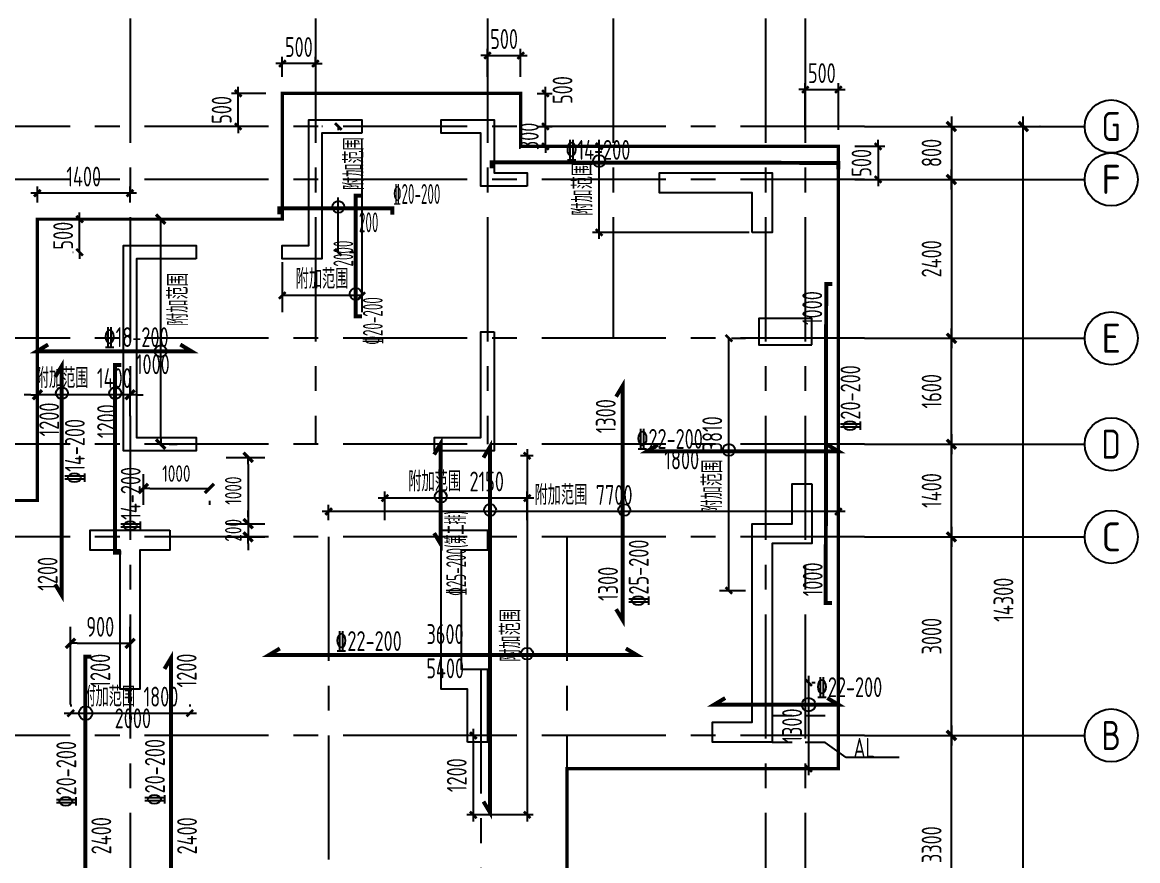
# Model space of a CAD drawing. Extents: x 627893 to 789462, y -407363 to 145317.
# Drawn here: x 711808 to 728656, y 119721 to 132387 of the extents above; entities that cross this region are included whole.
import ezdxf
from ezdxf.enums import TextEntityAlignment as Align

# ---------------------------------------------------------------- set-up
doc = ezdxf.new("R2010")
doc.units = 0
doc.header["$LTSCALE"] = 100
doc.linetypes.add('3', pattern=[5, 3, -2])
doc.linetypes.add('CENTER', pattern=[2, 1.25, -0.25, 0.25, -0.25])
doc.layers.get('0').update_dxf_attribs({"linetype": 'CONTINUOUS'})
doc.layers.get('Defpoints').update_dxf_attribs({"linetype": 'CONTINUOUS'})
for name, color, linetype in [('1508', 2, 'CONTINUOUS'), ('451', 7, 'CONTINUOUS'), ('AXIS', 3, 'CONTINUOUS'), ('AXIS_TEXT', 7, 'CONTINUOUS'), ('DIM', 3, 'CONTINUOUS'), ('dim-wall', 7, 'CONTINUOUS'), ('PAXIS', 253, 'CENTER'), ('PUB_DIM', 3, 'CONTINUOUS'), ('Z-TEXT', 2, 'CONTINUOUS'), ('板底钢筋', 24, 'CONTINUOUS'), ('柱', 2, 'CONTINUOUS'), ('梁虚线', 134, '3'), ('砼墙', 3, 'CONTINUOUS')]:
    doc.layers.add(name, color=color, linetype=linetype)
doc.layers.add('REIN', color=6, linetype='CONTINUOUS', lineweight=18)
doc.styles.add('_TCH_AXIS', font='tssdeng.shx', dxfattribs={"width": 0.7, "bigfont": 'tssdchn.shx'})
doc.styles.add('COMPLEX', font='tssdeng.shx', dxfattribs={"width": 0.7, "bigfont": 'tssdchn.shx'})
doc.styles.add('dim_font', font='tssdeng.shx', dxfattribs={"width": 0.7, "bigfont": 'tssdchn.shx'})
doc.styles.get("Standard").update_dxf_attribs({"font": 'tssdeng.shx', "width": 0.7, "bigfont": 'tssdchn.shx'})
doc.styles.add('TSSD_Dimension', font='Tssdeng.shx', dxfattribs={"width": 0.7, "bigfont": 'tssdchn.shx'})
doc.dimstyles.new('DIMN', dxfattribs={"dimtxt": 300, "dimasz": 1, "dimexe": 250, "dimexo": 300, "dimgap": 150, "dimtad": 1, "dimdec": 0, "dimzin": 0, "dimdsep": 46, "dimtxsty": 'dim_font', "dimblk": '_DIMX', "dimcen": 0.09, "dimclrt": 7, "dimadec": 0, "dimazin": 0, "dimtfac": 1, "dimtdec": 0, "dimtix": 1, "dimtmove": 2, "dimatfit": 3, "dimldrblk": '_DIMX', "dimfxl": 250, "dimtolj": 1, "dimtzin": 0, "dimarcsym": 0})
doc.dimstyles.new('TSSD_100_100', dxfattribs={"dimtxt": 300, "dimasz": 100, "dimexe": 100, "dimexo": 250, "dimgap": 100, "dimtad": 1, "dimdec": 0, "dimzin": 0, "dimdsep": 46, "dimtxsty": 'TSSD_Dimension', "dimblk": 'ARCHTICK', "dimcen": 0, "dimdle": 100, "dimclrt": 7, "dimadec": 0, "dimazin": 0, "dimtfac": 1, "dimtdec": 0, "dimtix": 1, "dimtmove": 2, "dimatfit": 3, "dimfxl": 1, "dimtolj": 1, "dimtzin": 0, "dimarcsym": 0})
doc.dimstyles.new('TSSD_100_100$0', dxfattribs={"dimtxt": 300, "dimasz": 100, "dimexe": 250, "dimexo": 250, "dimgap": 100, "dimtad": 1, "dimdec": 0, "dimzin": 0, "dimdsep": 46, "dimtxsty": 'TSSD_Dimension', "dimblk": '_TSDBK', "dimblk1": '_TSDBK', "dimblk2": '_TSDBK', "dimsah": 1, "dimcen": 0, "dimclrt": 7, "dimadec": 0, "dimazin": 0, "dimtfac": 1, "dimtdec": 0, "dimtix": 1, "dimtmove": 2, "dimatfit": 3, "dimldrblk": '_TSDBK', "dimfxl": 1, "dimtolj": 1, "dimtzin": 0, "dimarcsym": 0})

# ---------------------------------------------------------------- blocks, each defined once
blk = doc.blocks.new('_ArchTick')
at = {"color": 0, "linetype": 'ByBlock', "const_width": 0.4}
blk.add_lwpolyline([(-0.5, -0.5), (0.5, 0.5)], dxfattribs=at)
blk = doc.blocks.new('*D56')
at = {"layer": 'Defpoints', "color": 0}
for p in [(724135, 131369), (723635, 130513), (724135, 130513)]:
    blk.add_point(p, dxfattribs=at)
at = {"layer": 'DIM', "color": 0, "lineweight": -2}
for p, q in [((723635, 130763), (723635, 131469)), ((724135, 130763), (724135, 131469)), ((723635, 131369), (723535, 131369)), ((723635, 131369), (724135, 131369)), ((724135, 131369), (724235, 131369))]:
    blk.add_line(p, q, dxfattribs=at)
at = {"layer": 'DIM', "color": 0, "lineweight": -2, "xscale": 100, "yscale": 100, "zscale": 100}
for p, rotation in [((723635, 131369), 359.9999999933299), ((724135, 131369), 179.9999999933299)]:
    blk.add_blockref('_ArchTick', p, dxfattribs=dict(at, rotation=rotation))
at = {"layer": 'DIM', "color": 7, "insert": (723885, 131619), "char_height": 300, "attachment_point": 5, "rotation": 360, "style": 'TSSD_Dimension'}
blk.add_mtext('\\A1;500', dxfattribs=at)
blk = doc.blocks.new('*D57')
at = {"layer": 'Defpoints', "color": 0}
for p in [(724135, 130513), (724135, 130013), (724734, 130013)]:
    blk.add_point(p, dxfattribs=at)
at = {"layer": 'DIM', "color": 0, "lineweight": -2}
for p, q in [((724734, 130513), (724734, 130613)), ((724385, 130513), (724834, 130513)), ((724734, 130513), (724734, 130013)), ((724385, 130013), (724834, 130013)), ((724734, 130013), (724734, 129913))]:
    blk.add_line(p, q, dxfattribs=at)
at = {"layer": 'DIM', "color": 0, "lineweight": -2, "xscale": 100, "yscale": 100, "zscale": 100}
for p, rotation in [((724734, 130513), 270), ((724734, 130013), 90)]:
    blk.add_blockref('_ArchTick', p, dxfattribs=dict(at, rotation=rotation))
at = {"layer": 'DIM', "color": 7, "insert": (724484, 130263), "char_height": 300, "attachment_point": 5, "rotation": 90, "style": 'TSSD_Dimension'}
blk.add_mtext('\\A1;500', dxfattribs=at)
blk = doc.blocks.new('*D58')
at = {"layer": 'Defpoints', "color": 0}
for p in [(719335, 130813), (719709, 130813), (719335, 130513)]:
    blk.add_point(p, dxfattribs=at)
at = {"layer": 'DIM', "color": 0, "lineweight": -2}
for p, q in [((719709, 130813), (719709, 130913)), ((719585, 130813), (719809, 130813)), ((719709, 130513), (719709, 130813)), ((719585, 130513), (719809, 130513)), ((719709, 130513), (719709, 130413))]:
    blk.add_line(p, q, dxfattribs=at)
at = {"layer": 'DIM', "color": 0, "lineweight": -2, "xscale": 100, "yscale": 100, "zscale": 100}
for p, rotation in [((719709, 130813), 270), ((719709, 130513), 90)]:
    blk.add_blockref('_ArchTick', p, dxfattribs=dict(at, rotation=rotation))
at = {"layer": 'DIM', "color": 7, "insert": (719459, 130663), "char_height": 300, "attachment_point": 5, "rotation": 90, "style": 'TSSD_Dimension'}
blk.add_mtext('\\A1;300', dxfattribs=at)
blk = doc.blocks.new('*D59')
at = {"layer": 'Defpoints', "color": 0}
for p in [(719335, 131313), (719709, 131313), (719335, 130813)]:
    blk.add_point(p, dxfattribs=at)
at = {"layer": 'DIM', "color": 0, "lineweight": -2}
for p, q in [((719585, 131313), (719809, 131313)), ((719709, 130713), (719709, 131413)), ((719585, 130813), (719809, 130813))]:
    blk.add_line(p, q, dxfattribs=at)
at = {"layer": 'DIM', "color": 0, "lineweight": -2, "xscale": 100, "yscale": 100, "zscale": 100}
for p, rotation in [((719709, 131313), 90), ((719709, 130813), 270)]:
    blk.add_blockref('_ArchTick', p, dxfattribs=dict(at, rotation=rotation))
at = {"layer": 'DIM', "color": 7, "insert": (719968, 131363), "char_height": 300, "attachment_point": 5, "rotation": 90, "style": 'TSSD_Dimension'}
blk.add_mtext('\\A1;500', dxfattribs=at)
blk = doc.blocks.new('*D60')
at = {"layer": 'Defpoints', "color": 0}
for p in [(715735, 131763), (716235, 131464), (715735, 131313)]:
    blk.add_point(p, dxfattribs=at)
at = {"layer": 'DIM', "color": 0, "lineweight": -2}
for p, q in [((715735, 131763), (715635, 131763)), ((715735, 131563), (715735, 131863)), ((716235, 131763), (715735, 131763)), ((716235, 131714), (716235, 131863)), ((716235, 131763), (716335, 131763))]:
    blk.add_line(p, q, dxfattribs=at)
at = {"layer": 'DIM', "color": 0, "lineweight": -2, "xscale": 100, "yscale": 100, "zscale": 100}
for p, rotation in [((715735, 131763), 359.9999999933299), ((716235, 131763), 179.9999999933299)]:
    blk.add_blockref('_ArchTick', p, dxfattribs=dict(at, rotation=rotation))
at = {"layer": 'DIM', "color": 7, "insert": (715985, 132013), "char_height": 300, "attachment_point": 5, "rotation": 360, "style": 'TSSD_Dimension'}
blk.add_mtext('\\A1;500', dxfattribs=at)
blk = doc.blocks.new('*D61')
at = {"layer": 'Defpoints', "color": 0}
for p in [(719335, 131884), (718835, 131313), (719335, 131313)]:
    blk.add_point(p, dxfattribs=at)
at = {"layer": 'DIM', "color": 0, "lineweight": -2}
for p, q in [((718835, 131563), (718835, 131984)), ((719335, 131563), (719335, 131984)), ((718835, 131884), (718735, 131884)), ((718835, 131884), (719335, 131884)), ((719335, 131884), (719435, 131884))]:
    blk.add_line(p, q, dxfattribs=at)
at = {"layer": 'DIM', "color": 0, "lineweight": -2, "xscale": 100, "yscale": 100, "zscale": 100}
for p, rotation in [((718835, 131884), 359.9999999933299), ((719335, 131884), 179.9999999933299)]:
    blk.add_blockref('_ArchTick', p, dxfattribs=dict(at, rotation=rotation))
at = {"layer": 'DIM', "color": 7, "insert": (719085, 132134), "char_height": 300, "attachment_point": 5, "rotation": 360, "style": 'TSSD_Dimension'}
blk.add_mtext('\\A1;500', dxfattribs=at)
blk = doc.blocks.new('*D62')
at = {"layer": 'Defpoints', "color": 0}
for p in [(715069, 131313), (715735, 131313), (715735, 130813)]:
    blk.add_point(p, dxfattribs=at)
at = {"layer": 'DIM', "color": 0, "lineweight": -2}
for p, q in [((715485, 131313), (714969, 131313)), ((715069, 131313), (715069, 131413)), ((715069, 130813), (715069, 131313)), ((715485, 130813), (714969, 130813)), ((715069, 130813), (715069, 130713))]:
    blk.add_line(p, q, dxfattribs=at)
at = {"layer": 'DIM', "color": 0, "lineweight": -2, "xscale": 100, "yscale": 100, "zscale": 100}
for p, rotation in [((715069, 131313), 270), ((715069, 130813), 90)]:
    blk.add_blockref('_ArchTick', p, dxfattribs=dict(at, rotation=rotation))
at = {"layer": 'DIM', "color": 7, "insert": (714819, 131063), "char_height": 300, "attachment_point": 5, "rotation": 90, "style": 'TSSD_Dimension'}
blk.add_mtext('\\A1;500', dxfattribs=at)
blk = doc.blocks.new('*D63')
at = {"layer": 'Defpoints', "color": 0}
for p in [(712674, 129413), (712821, 129413), (712821, 128913)]:
    blk.add_point(p, dxfattribs=at)
at = {"layer": 'DIM', "color": 0, "lineweight": -2}
for p, q in [((712571, 129413), (712574, 129413)), ((712674, 129413), (712674, 129513)), ((712674, 128913), (712674, 129413)), ((712571, 128913), (712574, 128913)), ((712674, 128913), (712674, 128813))]:
    blk.add_line(p, q, dxfattribs=at)
at = {"layer": 'DIM', "color": 0, "lineweight": -2, "xscale": 100, "yscale": 100, "zscale": 100}
for p, rotation in [((712674, 129413), 270), ((712674, 128913), 90)]:
    blk.add_blockref('_ArchTick', p, dxfattribs=dict(at, rotation=rotation))
at = {"layer": 'DIM', "color": 7, "insert": (712424, 129163), "char_height": 300, "attachment_point": 5, "rotation": 90, "style": 'TSSD_Dimension'}
blk.add_mtext('\\A1;500', dxfattribs=at)
blk = doc.blocks.new('*D64')
at = {"layer": 'Defpoints', "color": 0}
for p in [(712035, 129806), (712035, 129413), (713435, 129413)]:
    blk.add_point(p, dxfattribs=at)
at = {"layer": 'DIM', "color": 0, "lineweight": -2}
for p, q in [((712035, 129663), (712035, 129906)), ((713435, 129663), (713435, 129906)), ((713535, 129806), (711935, 129806))]:
    blk.add_line(p, q, dxfattribs=at)
at = {"layer": 'DIM', "color": 0, "lineweight": -2, "xscale": 100, "yscale": 100, "zscale": 100}
for p, rotation in [((712035, 129806), 179.9999999933299), ((713435, 129806), 359.9999999933299)]:
    blk.add_blockref('_ArchTick', p, dxfattribs=dict(at, rotation=rotation))
at = {"layer": 'DIM', "color": 7, "insert": (712735, 130056), "char_height": 300, "attachment_point": 5, "rotation": 360, "style": 'TSSD_Dimension'}
blk.add_mtext('\\A1;1400', dxfattribs=at)
blk = doc.blocks.new('*D75')
at = {"layer": 'Defpoints', "color": 0}
for p in [(712539, 121832), (714339, 121949), (714339, 121832)]:
    blk.add_point(p, dxfattribs=at)
at = {"layer": 'dim-wall', "color": 0, "lineweight": -2}
for p, q in [((712539, 122082), (712539, 122049)), ((714339, 122082), (714339, 122049)), ((712439, 121949), (714439, 121949))]:
    blk.add_line(p, q, dxfattribs=at)
at = {"layer": 'dim-wall', "color": 0, "lineweight": -2, "xscale": 100, "yscale": 100, "zscale": 100, "rotation": 180}
blk.add_blockref('_ArchTick', (712539, 121949), dxfattribs=at)
at = {"layer": 'dim-wall', "color": 0, "lineweight": -2, "xscale": 100, "yscale": 100, "zscale": 100}
blk.add_blockref('_ArchTick', (714339, 121949), dxfattribs=at)
at = {"layer": 'dim-wall', "color": 7, "insert": (713439, 122199), "char_height": 300, "attachment_point": 5, "style": 'TSSD_Dimension'}
blk.add_mtext('\\A1;附加范围 1800', dxfattribs=at)
blk = doc.blocks.new('*D85')
at = {"layer": 'Defpoints', "color": 0}
for p in [(719485, 121613), (718620, 120413), (719625, 120413)]:
    blk.add_point(p, dxfattribs=at)
at = {"layer": 'DIM', "color": 0, "lineweight": -2}
for p, q in [((718620, 121713), (718620, 120313)), ((719235, 121613), (718520, 121613)), ((719375, 120413), (718520, 120413))]:
    blk.add_line(p, q, dxfattribs=at)
at = {"layer": 'DIM', "color": 0, "lineweight": -2, "xscale": 100, "yscale": 100, "zscale": 100}
for p, rotation in [((718620, 121613), 90), ((718620, 120413), 270)]:
    blk.add_blockref('_ArchTick', p, dxfattribs=dict(at, rotation=rotation))
at = {"layer": 'DIM', "color": 7, "insert": (718370, 121013), "char_height": 300, "attachment_point": 5, "rotation": 90, "style": 'TSSD_Dimension'}
blk.add_mtext('\\A1;1200', dxfattribs=at)
blk = doc.blocks.new('_TSDBK')
blk.add_line((-1, 0), (0, 0))
at = {"const_width": 0.5}
blk.add_lwpolyline([(-0.7, -0.7), (0.7, 0.7)], dxfattribs=at)
blk = doc.blocks.new('*D92')
at = {"layer": 'Defpoints', "color": 0}
for p in [(713435, 123005), (712535, 121833), (713435, 121613)]:
    blk.add_point(p, dxfattribs=at)
at = {"layer": 'DIM', "color": 0, "lineweight": -2}
for p, q in [((712535, 122083), (712535, 123255)), ((713435, 121863), (713435, 123255)), ((712635, 123005), (713335, 123005))]:
    blk.add_line(p, q, dxfattribs=at)
at = {"layer": 'DIM', "color": 0, "lineweight": -2, "xscale": 100, "yscale": 100, "zscale": 100, "rotation": 180}
blk.add_blockref('_TSDBK', (712535, 123005), dxfattribs=at)
at = {"layer": 'DIM', "color": 0, "lineweight": -2, "xscale": 100, "yscale": 100, "zscale": 100}
blk.add_blockref('_TSDBK', (713435, 123005), dxfattribs=at)
at = {"layer": 'DIM', "color": 7, "insert": (712985, 123255), "char_height": 300, "attachment_point": 5, "style": 'TSSD_Dimension'}
blk.add_mtext('\\A1;900', dxfattribs=at)
blk = doc.blocks.new('*D94')
at = {"layer": 'Defpoints', "color": 0}
for p in [(723485, 122413), (723485, 121113), (723685, 121113)]:
    blk.add_point(p, dxfattribs=at)
at = {"layer": 'dim-wall', "color": 0, "lineweight": -2}
for p, q in [((723685, 122513), (723685, 121013)), ((723735, 122413), (723785, 122413)), ((723735, 121113), (723785, 121113))]:
    blk.add_line(p, q, dxfattribs=at)
at = {"layer": 'dim-wall', "color": 0, "lineweight": -2, "xscale": 100, "yscale": 100, "zscale": 100}
for p, rotation in [((723685, 122413), 90), ((723685, 121113), 270)]:
    blk.add_blockref('_ArchTick', p, dxfattribs=dict(at, rotation=rotation))
at = {"layer": 'dim-wall', "color": 7, "insert": (723435, 121763), "char_height": 300, "attachment_point": 5, "rotation": 90, "style": 'TSSD_Dimension'}
blk.add_mtext('\\A1;1300', dxfattribs=at)
blk = doc.blocks.new('*D95')
at = {"layer": 'Defpoints', "color": 0}
for p in [(719775, 125838), (719433, 120413), (719775, 120413)]:
    blk.add_point(p, dxfattribs=at)
at = {"layer": 'dim-wall', "color": 0, "lineweight": -2}
for p, q in [((719433, 125938), (719433, 120313)), ((719525, 125838), (719333, 125838)), ((719525, 120413), (719333, 120413))]:
    blk.add_line(p, q, dxfattribs=at)
at = {"layer": 'dim-wall', "color": 0, "lineweight": -2, "xscale": 100, "yscale": 100, "zscale": 100}
for p, rotation in [((719433, 125838), 90), ((719433, 120413), 270)]:
    blk.add_blockref('_ArchTick', p, dxfattribs=dict(at, rotation=rotation))
at = {"layer": 'dim-wall', "color": 7, "insert": (719183, 123125), "char_height": 300, "attachment_point": 5, "rotation": 90, "style": 'TSSD_Dimension'}
blk.add_mtext('\\A1;\\A1;附加范围', dxfattribs=at)
blk = doc.blocks.new('*D96')
at = {"layer": 'Defpoints', "color": 0}
for p in [(724135, 125112), (716435, 124996), (716435, 124613)]:
    blk.add_point(p, dxfattribs=at)
at = {"layer": 'dim-wall', "color": 0, "lineweight": -2}
for p, q in [((716435, 124863), (716435, 125096)), ((724235, 124996), (716335, 124996)), ((724135, 124862), (724135, 124896))]:
    blk.add_line(p, q, dxfattribs=at)
at = {"layer": 'dim-wall', "color": 0, "lineweight": -2, "xscale": 100, "yscale": 100, "zscale": 100}
for p, rotation in [((716435, 124996), 179.9999999933299), ((724135, 124996), 359.9999999933299)]:
    blk.add_blockref('_ArchTick', p, dxfattribs=dict(at, rotation=rotation))
at = {"layer": 'dim-wall', "color": 11, "insert": (720285, 125246), "char_height": 300, "attachment_point": 5, "rotation": 360, "style": 'TSSD_Dimension'}
blk.add_mtext('\\A1;附加范围 7700', dxfattribs=at)
blk = doc.blocks.new('*D97')
at = {"layer": 'Defpoints', "color": 0}
for p in [(717285, 125200), (717285, 124613), (719435, 124613)]:
    blk.add_point(p, dxfattribs=at)
at = {"layer": 'dim-wall', "color": 0, "lineweight": -2}
for p, q in [((719535, 125200), (717185, 125200)), ((717285, 124863), (717285, 125300)), ((719435, 124863), (719435, 125300))]:
    blk.add_line(p, q, dxfattribs=at)
at = {"layer": 'dim-wall', "color": 0, "lineweight": -2, "xscale": 100, "yscale": 100, "zscale": 100, "rotation": 180}
blk.add_blockref('_ArchTick', (717285, 125200), dxfattribs=at)
at = {"layer": 'dim-wall', "color": 0, "lineweight": -2, "xscale": 100, "yscale": 100, "zscale": 100}
blk.add_blockref('_ArchTick', (719435, 125200), dxfattribs=at)
at = {"layer": 'dim-wall', "color": 7, "insert": (718360, 125450), "char_height": 300, "attachment_point": 5, "style": 'TSSD_Dimension'}
blk.add_mtext('\\A1;附加范围 2150', dxfattribs=at)
blk = doc.blocks.new('*D98')
at = {"layer": 'Defpoints', "color": 0}
for p in [(722268, 127613), (722480, 127613), (722089, 123803)]:
    blk.add_point(p, dxfattribs=at)
at = {"layer": 'dim-wall', "color": 0, "lineweight": -2}
for p, q in [((722480, 123803), (722480, 127613)), ((722518, 127613), (722730, 127613)), ((722339, 123803), (722730, 123803))]:
    blk.add_line(p, q, dxfattribs=at)
at = {"layer": 'dim-wall', "color": 0, "lineweight": -2, "xscale": 100, "yscale": 100, "zscale": 100}
for p, rotation in [((722480, 127613), 90), ((722480, 123803), 270)]:
    blk.add_blockref('_ArchTick', p, dxfattribs=dict(at, rotation=rotation))
at = {"layer": 'dim-wall', "color": 7, "insert": (722230, 125708), "char_height": 300, "attachment_point": 5, "rotation": 90, "style": 'TSSD_Dimension'}
blk.add_mtext('\\A1;附加范围 3810', dxfattribs=at)
blk = doc.blocks.new('*D99')
at = {"layer": 'Defpoints', "color": 0}
for p in [(720521, 130513), (723035, 130513), (723035, 129213)]:
    blk.add_point(p, dxfattribs=at)
at = {"layer": 'dim-wall', "color": 0, "lineweight": -2}
for p, q in [((720521, 129113), (720521, 130613)), ((722785, 130513), (720421, 130513)), ((722785, 129213), (720421, 129213))]:
    blk.add_line(p, q, dxfattribs=at)
at = {"layer": 'dim-wall', "color": 0, "lineweight": -2, "xscale": 100, "yscale": 100, "zscale": 100}
for p, rotation in [((720521, 130513), 90), ((720521, 129213), 270)]:
    blk.add_blockref('_ArchTick', p, dxfattribs=dict(at, rotation=rotation))
at = {"layer": 'dim-wall', "color": 7, "insert": (720271, 129863), "char_height": 300, "attachment_point": 5, "rotation": 90, "style": 'TSSD_Dimension'}
blk.add_mtext('\\A1;\\A1;\\A1;\\A1;\\A1;附加范围', dxfattribs=at)
blk = doc.blocks.new('*D100')
at = {"layer": 'Defpoints', "color": 0}
for p in [(713635, 125812), (714635, 125409), (714635, 125345)]:
    blk.add_point(p, dxfattribs=at)
at = {"layer": 'dim-wall', "color": 0, "lineweight": -2}
for p, q in [((713635, 125562), (713635, 125095)), ((713735, 125345), (714535, 125345)), ((714635, 125159), (714635, 125095))]:
    blk.add_line(p, q, dxfattribs=at)
at = {"layer": 'dim-wall', "color": 0, "lineweight": -2, "xscale": 100, "yscale": 100, "zscale": 100}
for p, rotation in [((713635, 125345), 179.9999999933299), ((714635, 125345), 359.9999999933299)]:
    blk.add_blockref('_TSDBK', p, dxfattribs=dict(at, rotation=rotation))
at = {"layer": 'dim-wall', "color": 7, "insert": (714135, 125570), "char_height": 250, "attachment_point": 5, "rotation": 360, "style": 'TSSD_Dimension'}
blk.add_mtext('\\A1;1000', dxfattribs=at)
blk = doc.blocks.new('*D101')
at = {"layer": 'Defpoints', "color": 0}
for p in [(714635, 125813), (714635, 124812), (715219, 124812)]:
    blk.add_point(p, dxfattribs=at)
at = {"layer": 'dim-wall', "color": 0, "lineweight": -2}
for p, q in [((714885, 125813), (715469, 125813)), ((715219, 125713), (715219, 124912)), ((714885, 124812), (715469, 124812))]:
    blk.add_line(p, q, dxfattribs=at)
at = {"layer": 'dim-wall', "color": 0, "lineweight": -2, "xscale": 100, "yscale": 100, "zscale": 100}
for p, rotation in [((715219, 125813), 90), ((715219, 124812), 270)]:
    blk.add_blockref('_TSDBK', p, dxfattribs=dict(at, rotation=rotation))
at = {"layer": 'dim-wall', "color": 7, "insert": (714994, 125312), "char_height": 250, "attachment_point": 5, "rotation": 90, "style": 'TSSD_Dimension'}
blk.add_mtext('\\A1;1000', dxfattribs=at)
blk = doc.blocks.new('*D102')
at = {"layer": 'Defpoints', "color": 0}
for p in [(714635, 124812), (714635, 124613), (715219, 124613)]:
    blk.add_point(p, dxfattribs=at)
at = {"layer": 'dim-wall', "color": 0, "lineweight": -2}
for p, q in [((715219, 124912), (715219, 125012)), ((714885, 124812), (715469, 124812)), ((715219, 124812), (715219, 124613)), ((714885, 124613), (715469, 124613)), ((715219, 124513), (715219, 124413))]:
    blk.add_line(p, q, dxfattribs=at)
at = {"layer": 'dim-wall', "color": 0, "lineweight": -2, "xscale": 100, "yscale": 100, "zscale": 100}
for p, rotation in [((715219, 124812), 270), ((715219, 124613), 90)]:
    blk.add_blockref('_TSDBK', p, dxfattribs=dict(at, rotation=rotation))
at = {"layer": 'dim-wall', "color": 7, "insert": (714994, 124712), "char_height": 250, "attachment_point": 5, "rotation": 90, "style": 'TSSD_Dimension'}
blk.add_mtext('\\A1;200', dxfattribs=at)
blk = doc.blocks.new('*D103')
at = {"layer": 'Defpoints', "color": 0}
for p in [(716591, 130813), (716502, 128913), (716581, 128913)]:
    blk.add_point(p, dxfattribs=at)
at = {"layer": 'dim-wall', "color": 0, "lineweight": -2}
for p, q in [((716341, 130813), (716331, 130813)), ((716581, 130813), (716581, 130759)), ((716581, 128913), (716581, 129742)), ((716752, 128913), (716831, 128913))]:
    blk.add_line(p, q, dxfattribs=at)
at = {"layer": 'dim-wall', "color": 0, "lineweight": -2, "xscale": 100, "yscale": 100, "zscale": 100}
for p, rotation in [((716581, 130813), 90), ((716581, 128913), 270)]:
    blk.add_blockref('_ArchTick', p, dxfattribs=dict(at, rotation=rotation))
at = {"layer": 'dim-wall', "color": 7, "insert": (716817, 130251), "char_height": 300, "attachment_point": 5, "rotation": 90, "style": 'TSSD_Dimension'}
blk.add_mtext('\\A1;\\A1;\\A1;\\A1;\\A1;\\A1;附加范围', dxfattribs=at)
blk = doc.blocks.new('*D104')
at = {"layer": 'Defpoints', "color": 0}
for p in [(716935, 130713), (715735, 129013), (715735, 128260)]:
    blk.add_point(p, dxfattribs=at)
at = {"layer": 'dim-wall', "color": 0, "lineweight": -2}
for p, q in [((716935, 130463), (716935, 128010)), ((715735, 128763), (715735, 128010)), ((716935, 128260), (715735, 128260))]:
    blk.add_line(p, q, dxfattribs=at)
at = {"layer": 'dim-wall', "color": 0, "lineweight": -2, "xscale": 100, "yscale": 100, "zscale": 100}
for p, rotation in [((715735, 128260), 179.9999999933299), ((716935, 128260), 359.9999999933299)]:
    blk.add_blockref('_ArchTick', p, dxfattribs=dict(at, rotation=rotation))
at = {"layer": 'dim-wall', "color": 7, "insert": (716335, 128510), "char_height": 300, "attachment_point": 5, "rotation": 360, "style": 'TSSD_Dimension'}
blk.add_mtext('\\A1;\\A1;\\A1;\\A1;\\A1;\\A1;附加范围', dxfattribs=at)
blk = doc.blocks.new('*D105')
at = {"layer": 'Defpoints', "color": 0}
for p in [(712035, 126761), (712035, 126189), (713435, 126189)]:
    blk.add_point(p, dxfattribs=at)
at = {"layer": 'dim-wall', "color": 0, "lineweight": -2}
for p, q in [((712035, 126439), (712035, 127011)), ((713435, 126439), (713435, 127011)), ((711935, 126761), (711835, 126761)), ((713435, 126761), (712035, 126761)), ((713535, 126761), (713635, 126761))]:
    blk.add_line(p, q, dxfattribs=at)
at = {"layer": 'dim-wall', "color": 0, "lineweight": -2, "xscale": 100, "yscale": 100, "zscale": 100}
blk.add_blockref('_TSDBK', (712035, 126761), dxfattribs=at)
at = {"layer": 'dim-wall', "color": 0, "lineweight": -2, "xscale": 100, "yscale": 100, "zscale": 100, "rotation": 180}
blk.add_blockref('_TSDBK', (713435, 126761), dxfattribs=at)
at = {"layer": 'dim-wall', "color": 7, "insert": (712735, 127011), "char_height": 300, "attachment_point": 5, "style": 'TSSD_Dimension'}
blk.add_mtext('\\A1;附加范围 1400', dxfattribs=at)
blk = doc.blocks.new('*D106')
at = {"layer": 'Defpoints', "color": 0}
for p in [(713885, 129413), (713898, 129413), (713775, 126014)]:
    blk.add_point(p, dxfattribs=at)
at = {"layer": 'dim-wall', "color": 0, "lineweight": -2}
for p, q in [((714135, 129413), (714148, 129413)), ((713898, 126114), (713898, 129313)), ((714025, 126014), (714148, 126014))]:
    blk.add_line(p, q, dxfattribs=at)
at = {"layer": 'dim-wall', "color": 0, "lineweight": -2, "xscale": 100, "yscale": 100, "zscale": 100}
for p, rotation in [((713898, 129413), 90), ((713898, 126014), 270)]:
    blk.add_blockref('_TSDBK', p, dxfattribs=dict(at, rotation=rotation))
at = {"layer": 'dim-wall', "color": 7, "insert": (714160, 128199), "char_height": 300, "attachment_point": 5, "rotation": 90, "style": 'TSSD_Dimension'}
blk.add_mtext('\\A1;\\A1;\\A1;\\A1;\\A1;附加范围', dxfattribs=at)
blk = doc.blocks.new('_AXISO')
blk.add_circle((0, 0), 0.5)
at = {"layer": 'AXIS_TEXT', "style": 'COMPLEX', "width": 1.041667}
blk.add_attdef('A', text='', height=0.56, dxfattribs=at).set_placement((-0.25, -0.28), (0.25, -0.28), align=Align.FIT)
blk = doc.blocks.new('_DIMX')
blk.add_line((-150, 0), (150, 0))
at = {"const_width": 50}
blk.add_lwpolyline([(-70, -70), (70, 70)], dxfattribs=at)
blk = doc.blocks.new('*D1039')
at = {"layer": 'Defpoints', "color": 0}
for p in [(724529, 130813), (724529, 130013), (725842, 130013)]:
    blk.add_point(p, dxfattribs=at)
at = {"layer": 'PUB_DIM', "color": 0, "lineweight": -2}
for p, q in [((724829, 130813), (726092, 130813)), ((725842, 130814), (725842, 130815)), ((725842, 130813), (725842, 130013)), ((724829, 130013), (726092, 130013)), ((725842, 130012), (725842, 130011))]:
    blk.add_line(p, q, dxfattribs=at)
for p, rotation in [((725842, 130813), 270), ((725842, 130013), 90)]:
    blk.add_blockref('_DIMX', p, dxfattribs=dict(at, rotation=rotation))
at = {"layer": 'PUB_DIM', "color": 7, "insert": (725542, 130413), "char_height": 300, "attachment_point": 5, "rotation": 90, "style": 'dim_font'}
blk.add_mtext('\\A1;800', dxfattribs=at)
blk = doc.blocks.new('*D1040')
at = {"layer": 'Defpoints', "color": 0}
for p in [(724529, 130013), (724529, 127613), (725842, 127613)]:
    blk.add_point(p, dxfattribs=at)
at = {"layer": 'PUB_DIM', "color": 0, "lineweight": -2}
for p, q in [((724829, 130013), (726092, 130013)), ((725842, 130012), (725842, 127614)), ((724829, 127613), (726092, 127613))]:
    blk.add_line(p, q, dxfattribs=at)
for p, rotation in [((725842, 130013), 90), ((725842, 127613), 270)]:
    blk.add_blockref('_DIMX', p, dxfattribs=dict(at, rotation=rotation))
at = {"layer": 'PUB_DIM', "color": 7, "insert": (725542, 128813), "char_height": 300, "attachment_point": 5, "rotation": 90, "style": 'dim_font'}
blk.add_mtext('\\A1;2400', dxfattribs=at)

msp = doc.modelspace()

# ---------------------------------------------------------------- linework, layer by layer
at = {"layer": '1508', "const_width": 50}
msp.add_lwpolyline([(678034.5, 116012.5), (720034.5, 116012.5), (720034.5, 121112.5), (724134.5, 121112.5), (724134.5, 121112.5), (724134.5, 121112.5), (724134.5, 130512.5), (724134.5, 130512.5), (724134.5, 130512.5), (719334.5, 130512.5), (719334.5, 131312.5), (715734.5, 131312.5), (715734.5, 129412.5), (712034.5, 129412.5), (712034.5, 125162.5), (703284.5, 125162.5)], dxfattribs=at)
at = {"layer": '451'}
for centre, radius in [((720520.6, 130290.5), 89.9), ((716581.3, 129598.6), 89.9), ((716844.4, 128282.5), 89.9), ((712405.5, 126783.8), 89.9), ((713212, 126783.8), 89.9), ((722480.4, 125927.6), 89.9), ((718129.2, 125222.2), 89.9), ((718873.5, 125018.8), 89.9), ((720899.6, 125018.8), 89.9), ((719432.6, 122849.2), 89.9), ((723684.6, 122078), 102.2), ((712763.3, 121949.4), 102.2)]:
    msp.add_circle(centre, radius, dxfattribs=at)
at = {"layer": 'AXIS'}
for p, q in [((724528.6, 130812.9), (727855.7, 130812.9)), ((724528.6, 130012.9), (727855.7, 130012.9)), ((724528.6, 127612.9), (727855.7, 127612.9)), ((724528.6, 126012.9), (727855.7, 126012.9)), ((724528.6, 124612.9), (727855.7, 124612.9)), ((724528.6, 121612.9), (727855.7, 121612.9))]:
    msp.add_line(p, q, dxfattribs=at)
at = {"layer": 'dim-wall'}
msp.add_circle((713897.8, 127418.1), 89.4, dxfattribs=at)
at = {"layer": 'PAXIS', "ltscale": 15}
for points in [[(713434.5, 132441.9), (713434.5, 114510.6)], [(716234.5, 132441.9), (716234.5, 126012.9)], [(718834.5, 132441.9), (718834.5, 126012.9)], [(720734.5, 132441.9), (720734.5, 127612.9)], [(723034.5, 132441.9), (723034.5, 114510.6)], [(723634.5, 132441.9), (723634.5, 114510.6)], [(724528.6, 130812.9), (673466.9, 130812.9)], [(724528.6, 130012.9), (673466.9, 130012.9)], [(724528.6, 127612.9), (673466.9, 127612.9)], [(724528.6, 126012.9), (673466.9, 126012.9)], [(724528.6, 124612.9), (673466.9, 124612.9)], [(716434.5, 124612.9), (716434.5, 114510.6)], [(720034.5, 124612.9), (720034.5, 114510.6)], [(718734.5, 122612.5), (718734.5, 114510.6)], [(724528.6, 121612.9), (673466.9, 121612.9)]]:
    msp.add_lwpolyline(points, dxfattribs=at)
at = {"layer": 'REIN', "const_width": 60}
for points in [[(724134.5, 130166.8), (724134.5, 130262.5), (718897.3, 130270.8), (718897.3, 130179.5)], [(716940.1, 127946), (716844.4, 127946), (716844.5, 129768.8), (716935.8, 129768.8)], [(717394.9, 129480.7), (717394.9, 129576.4), (715689.9, 129576.2), (715689.9, 129484.8)], [(724039.2, 123613.3), (723943.5, 123613.5), (723950.8, 128431.9), (724042.2, 128431.6)], [(713304.9, 124372.8), (713209.3, 124372.8), (713209.9, 127209.7), (713301.2, 127209.7)], [(712857.4, 119205.2), (712761.7, 119205.2), (712759.8, 122801.8), (712851.2, 122801.8)]]:
    msp.add_lwpolyline(points, dxfattribs=at)
at = {"layer": 'Z-TEXT'}
for p, q in [((724251.9, 121279.5), (723932.5, 121506.3)), ((725052.3, 121279.5), (724251.9, 121279.5))]:
    msp.add_line(p, q, dxfattribs=at)
at = {"layer": '板底钢筋', "const_width": 60}
for points in [[(714194.5, 127518.1), (714361.1, 127418.1), (712030.6, 127418.1), (712197.3, 127518.1)], [(712303.3, 123896.9), (712403.3, 123730.3), (712403.3, 127194.8), (712303.3, 127028.2)], [(720776.9, 123521), (720876.9, 123354.3), (720876.9, 126897.1), (720776.9, 126730.4)], [(718029.2, 124669.7), (718129.2, 124503), (718129.2, 126023.8), (718029.2, 125857.1)], [(718773.5, 120614.5), (718873.5, 120447.8), (718873.5, 125976.4), (718773.5, 125809.8)], [(723967.9, 126005.4), (724134.5, 125905.4), (721242.4, 125905.4), (721409.1, 126005.4)], [(713955.3, 119367.8), (714055.3, 119201.1), (714055.3, 122784.9), (713955.3, 122618.3)], [(720924.4, 122926.9), (721091, 122826.9), (715531, 122826.9), (715697.7, 122926.9)], [(723967.9, 122178.5), (724134.5, 122078.5), (722257.6, 122078.5), (722424.3, 122178.5)]]:
    msp.add_lwpolyline(points, dxfattribs=at)
at = {"layer": '柱'}
msp.add_lwpolyline([(723734.5, 127512.5), (723734.5, 127912.5), (722934.5, 127912.5), (722934.5, 127512.5)], close=True, dxfattribs=at)
msp.add_lwpolyline([(723734.5, 127512.5), (723734.5, 127912.5), (722934.5, 127912.5), (722934.5, 127512.5)], close=True, dxfattribs=at)
msp.add_lwpolyline([(723734.5, 127512.5), (723734.5, 127912.5), (722934.5, 127912.5), (722934.5, 127512.5)], close=True, dxfattribs=at)
msp.add_lwpolyline([(723734.5, 127512.5), (723734.5, 127912.5), (722934.5, 127912.5), (722934.5, 127512.5)], close=True, dxfattribs=at)
at = {"layer": '梁虚线'}
for p, q in [((723134.5, 121912.5), (724134.5, 121912.5)), ((723134.5, 121512.5), (724134.5, 121512.5))]:
    msp.add_line(p, q, dxfattribs=at)
at = {"layer": '砼墙'}
for points in [[(716934.5, 130712.5), (716334.5, 130712.5), (716334.5, 128812.5), (715734.5, 128812.5), (715734.5, 129012.5), (716134.5, 129012.5), (716134.5, 130912.5), (716934.5, 130912.5)], [(719434.5, 129912.5), (718734.5, 129912.5), (718734.5, 130712.5), (718134.5, 130712.5), (718134.5, 130912.5), (718934.5, 130912.5), (718934.5, 130112.5), (719434.5, 130112.5)], [(722834.5, 129212.5), (722834.5, 129812.5), (721434.5, 129812.5), (721434.5, 130112.5), (723134.5, 130112.5), (723134.5, 129212.5)], [(714434.5, 128812.5), (713534.5, 128812.5), (713534.5, 126112.5), (714434.5, 126112.5), (714434.5, 125912.5), (713334.5, 125912.5), (713334.5, 129012.5), (714434.5, 129012.5)], [(718934.5, 127712.5), (718934.5, 125912.5), (718034.5, 125912.5), (718034.5, 126112.5), (718734.5, 126112.5), (718734.5, 127712.5)], [(723734.5, 125412.5), (723734.5, 124512.5), (723134.5, 124512.5), (723134.5, 121512.5), (722234.5, 121512.5), (722234.5, 121812.5), (722834.5, 121812.5), (722834.5, 124812.5), (723434.5, 124812.5), (723434.5, 125412.5)], [(714034.5, 124712.5), (714034.5, 124412.5), (713584.5, 124412.5), (713584.5, 122312.5), (713284.5, 122312.5), (713284.5, 124412.5), (712834.5, 124412.5), (712834.5, 124712.5), (713584.5, 124712.5)], [(718534.5, 121512.5), (718534.5, 122312.5), (718134.5, 122312.5), (718134.5, 124712.5), (718834.5, 124712.5), (718834.5, 124412.5), (718434.5, 124412.5), (718434.5, 122612.5), (718834.5, 122612.5), (718834.5, 121512.5)]]:
    msp.add_lwpolyline(points, close=True, dxfattribs=at)

# ---------------------------------------------------------------- block references
at = {"layer": 'AXIS'}
ref = msp.add_blockref('_AXISO', (728255.7, 130812.9), dxfattribs=dict(at, xscale=800, yscale=800, zscale=800))
ref.add_attrib('A', 'G', dxfattribs={"layer": 'AXIS_TEXT', "height": 438.4, "style": '_TCH_AXIS', "width": 0.933333}).set_placement((728109.6, 130593.7), (728401.8, 130593.7), align=Align.FIT)
ref = msp.add_blockref('_AXISO', (728255.7, 130012.9), dxfattribs=dict(at, xscale=800, yscale=800, zscale=800))
ref.add_attrib('A', 'F', dxfattribs={"layer": 'AXIS_TEXT', "height": 438.4, "style": '_TCH_AXIS', "width": 1.076923}).set_placement((728109.6, 129793.7), (728401.8, 129793.7), align=Align.FIT)
ref = msp.add_blockref('_AXISO', (728255.7, 127612.9), dxfattribs=dict(at, xscale=800, yscale=800, zscale=800))
ref.add_attrib('A', 'E', dxfattribs={"layer": 'AXIS_TEXT', "height": 438.4, "style": '_TCH_AXIS', "width": 1.076923}).set_placement((728109.6, 127393.7), (728401.8, 127393.7), align=Align.FIT)
ref = msp.add_blockref('_AXISO', (728255.7, 126012.9), dxfattribs=dict(at, xscale=800, yscale=800, zscale=800))
ref.add_attrib('A', 'D', dxfattribs={"layer": 'AXIS_TEXT', "height": 438.4, "style": '_TCH_AXIS'}).set_placement((728109.6, 125793.7), (728401.8, 125793.7), align=Align.FIT)
ref = msp.add_blockref('_AXISO', (728255.7, 124612.9), dxfattribs=dict(at, xscale=800, yscale=800, zscale=800))
ref.add_attrib('A', 'C', dxfattribs={"layer": 'AXIS_TEXT', "height": 438.4, "style": '_TCH_AXIS', "width": 0.933333}).set_placement((728109.6, 124393.7), (728401.8, 124393.7), align=Align.FIT)
ref = msp.add_blockref('_AXISO', (728255.7, 121612.9), dxfattribs=dict(at, xscale=800, yscale=800, zscale=800))
ref.add_attrib('A', 'B', dxfattribs={"layer": 'AXIS_TEXT', "height": 438.4, "style": '_TCH_AXIS'}).set_placement((728109.6, 121393.7), (728401.8, 121393.7), align=Align.FIT)

# ---------------------------------------------------------------- texts
at = {"layer": 'Z-TEXT'}
for s, rotation, width, p in [('%%13214-200', 360, 0.7, (720013.5, 130309.2)), ('%%13220-200', 360, 0.5, (717407.3, 129643.1)), ('1200', 360, 0.5, (716821, 129214.9)), ('2000', 90, 0.5, (716806.6, 128696.9)), ('%%13220-200', 90, 0.5, (717252.2, 127518.7)), ('1000', 90, 0.7, (723890.2, 127813.6)), ('%%13218-200', 360, 0.7, (713038, 127480.6)), ('1000', 360, 0.7, (713522.7, 127070.5)), ('%%13220-200', 90, 0.7, (724467.2, 126204.6)), ('1200', 90, 0.7, (712362.8, 126130.9)), ('1200', 90, 0.7, (713237.7, 126104.7)), ('1300', 90, 0.7, (720770.6, 126178.2)), ('%%13214-200', 90, 0.7, (712751.4, 125416.4)), ('%%13222-200', 360, 0.7, (721085.5, 125942.8)), ('1800', 360, 0.7, (721505.6, 125632.6)), ('%%13214-200', 90, 0.7, (713595.3, 124691.1)), ('%%13225-200(第二排)', 90, 0.5, (718511.1, 123724.2)), ('%%13225-200', 90, 0.7, (721269, 123561.5)), ('1200', 90, 0.7, (712339.5, 123798.6)), ('1000', 90, 0.7, (723897, 123714.9)), ('1300', 90, 0.7, (720804.6, 123645.5)), ('%%13222-200', 360, 0.7, (716538.5, 122889.3)), ('3600', 360, 0.7, (717913.2, 122993.8)), ('1200', 90, 0.7, (713135.5, 122335.6)), ('1200', 90, 0.7, (714440.2, 122338.7)), ('5400', 360, 0.7, (717909.6, 122477)), ('%%13222-200', 360, 0.7, (723796, 122192.5)), ('%%13220-200', 90, 0.7, (712621.9, 120527.5)), ('%%13220-200', 90, 0.7, (713960.6, 120557.8)), ('2400', 90, 0.7, (713151.6, 119817.2)), ('2400', 90, 0.7, (714446.4, 119815.3))]:
    msp.add_text(s, height=300, rotation=rotation, dxfattribs=dict(at, width=width)).set_placement(p)
at = {"layer": 'Z-TEXT', "width": 0.7}
for s, p in [('2000', (713203.6, 121721.8)), ('AL', (724363.3, 121277.1))]:
    msp.add_text(s, height=300, dxfattribs=at).set_placement(p)

# ---------------------------------------------------------------- dimensions: what is measured, and where the dimension line sits
at = {"layer": 'DIM'}
for base, p1, p2, angle, picture, middle in [((719334.5, 131884.5), (718834.5, 131312.5), (719334.5, 131312.5), 180, '*D61', (719084.5, 132134.5)), ((715734.5, 131762.7), (716234.5, 131464.3), (715734.5, 131312.5), 180, '*D60', (715984.5, 132012.7)), ((724134.5, 131368.8), (723634.5, 130512.5), (724134.5, 130512.5), 180, '*D56', (723884.5, 131618.8)), ((715069.1, 131312.5), (715734.5, 130812.5), (715734.5, 131312.5), 90, '*D62', (714819.1, 131062.5)), ((719708.7, 130812.5), (719334.5, 130512.5), (719334.5, 130812.5), 90, '*D58', (719458.7, 130662.5)), ((724734.2, 130012.5), (724134.5, 130512.5), (724134.5, 130012.5), 90, '*D57', (724484.2, 130262.5)), ((712034.5, 129805.6), (713434.5, 129412.5), (712034.5, 129412.5), 180, '*D64', (712734.5, 130055.6)), ((712673.7, 129412.5), (712820.9, 128912.5), (712820.9, 129412.5), 90, '*D63', (712423.7, 129162.5)), ((718620.1, 120412.5), (719485.5, 121612.5), (719624.8, 120412.5), 90, '*D85', (718370.1, 121012.5))]:
    dim = msp.add_linear_dim(base=base, p1=p1, p2=p2, angle=angle, dimstyle='TSSD_100_100', dxfattribs=at)
    dim.commit()
    dim.dimension.update_dxf_attribs({"geometry": picture, "text_midpoint": middle})
dim = msp.add_linear_dim(base=(719708.7, 131312.5), p1=(719334.5, 130812.5), p2=(719334.5, 131312.5), angle=90, dimstyle='TSSD_100_100', dxfattribs=at)
dim.commit()
dim.dimension.update_dxf_attribs({"geometry": '*D59', "text_midpoint": (719968.1, 131362.7), "dimtype": 160})
dim = msp.add_linear_dim(base=(713434.54, 123004.7812), p1=(712534.9715, 121833.3327), p2=(713434.54, 121612.5158), dimstyle='TSSD_100_100$0', dxfattribs=at)
dim.commit()
dim.dimension.update_dxf_attribs({"geometry": '*D92', "text_midpoint": (712984.7557, 123254.7812)})
at = {"layer": 'dim-wall'}
dim = msp.add_linear_dim(base=(716581.3, 128912.5), p1=(716591.1, 130812.5), p2=(716502, 128912.5), angle=90, text='\\A1;\\A1;\\A1;\\A1;\\A1;附加范围', dimstyle='TSSD_100_100$0', override={"dimblk": 'ArchTick', "dimsah": 0}, dxfattribs=at)
dim.commit()
dim.dimension.update_dxf_attribs({"geometry": '*D103', "text_midpoint": (716816.5, 130250.8), "dimtype": 160})
for base, p1, p2, angle, text, dimstyle, override, picture, middle in [((715734.5, 128260.2), (716934.5, 130712.5), (715734.5, 129012.5), 180, '\\A1;\\A1;\\A1;\\A1;\\A1;附加范围', 'TSSD_100_100$0', {"dimblk": 'ArchTick', "dimsah": 0}, '*D104', (716334.5, 128510.2)), ((722480.4, 127612.5), (722088.5, 123802.5), (722267.5, 127612.5), 90, '附加范围 <>', 'TSSD_100_100$0', {"dimblk": 'ArchTick', "dimsah": 0}, '*D98', (722230.4, 125707.5)), ((716434.5, 124996.5), (724134.5, 125112), (716434.5, 124612.5), 180, '附加范围 <>', 'TSSD_100_100', {"dimclrt": 11}, '*D96', (720284.5, 125246.5))]:
    dim = msp.add_linear_dim(base=base, p1=p1, p2=p2, angle=angle, text=text, dimstyle=dimstyle, override=override, dxfattribs=at)
    dim.commit()
    dim.dimension.update_dxf_attribs({"geometry": picture, "text_midpoint": middle})
for base, p1, p2, angle, text, dimstyle, picture, middle in [((720520.6, 130512.5), (723034.5, 129212.5), (723034.5, 130512.5), 270, '\\A1;\\A1;\\A1;\\A1;附加范围', 'TSSD_100_100', '*D99', (720270.6, 129862.5)), ((712034.5, 126761.5), (713434.5, 126188.8), (712034.5, 126188.8), 360, '附加范围 <>', 'TSSD_100_100$0', '*D105', (712734.5, 127011.5)), ((717284.5, 125199.9), (719434.5, 124612.5), (717284.5, 124612.5), 360, '附加范围 <>', 'TSSD_100_100', '*D97', (718359.5, 125449.9)), ((719432.6, 120412.5), (719775, 125837.5), (719775, 120412.5), 90, '\\A1;附加范围', 'TSSD_100_100', '*D95', (719182.6, 123125)), ((714338.9, 121949.4), (712538.9, 121832.4), (714338.9, 121832.4), 180, '附加范围 <>', 'TSSD_100_100', '*D75', (713438.9, 122199.4))]:
    dim = msp.add_linear_dim(base=base, p1=p1, p2=p2, angle=angle, text=text, dimstyle=dimstyle, dxfattribs=at)
    dim.commit()
    dim.dimension.update_dxf_attribs({"geometry": picture, "text_midpoint": middle})
dim = msp.add_linear_dim(base=(713897.8, 129412.5), p1=(713775.2, 126013.5), p2=(713884.5, 129412.5), angle=90, text='\\A1;\\A1;\\A1;\\A1;附加范围', dimstyle='TSSD_100_100$0', dxfattribs=at)
dim.commit()
dim.dimension.update_dxf_attribs({"geometry": '*D106', "text_midpoint": (714160.3, 128198.7), "dimtype": 160})
for base, p1, p2, angle, picture, middle in [((715219, 124812.5), (714634.5, 125812.5), (714634.5, 124812.5), 90, '*D101', (714994, 125312.5)), ((714634.5, 125344.7), (713634.5, 125812.5), (714634.5, 125409.2), 180, '*D100', (714134.5, 125569.7)), ((715219, 124612.5), (714634.5, 124812.5), (714634.5, 124612.5), 90, '*D102', (714994, 124712.5))]:
    dim = msp.add_linear_dim(base=base, p1=p1, p2=p2, angle=angle, dimstyle='TSSD_100_100$0', override={"dimtxt": 250}, dxfattribs=at)
    dim.commit()
    dim.dimension.update_dxf_attribs({"geometry": picture, "text_midpoint": middle})
dim = msp.add_linear_dim(base=(723684.6, 121112.5), p1=(723484.5, 122412.5), p2=(723484.5, 121112.5), angle=90, dimstyle='TSSD_100_100', dxfattribs=at)
dim.commit()
dim.dimension.update_dxf_attribs({"geometry": '*D94', "text_midpoint": (723434.6, 121762.5)})
at = {"layer": 'PUB_DIM'}
for p1, p2, distance, picture, middle in [((724528.6, 130812.9), (724528.6, 130012.9), 1313.6, '*D1039', (725542.2, 130412.9)), ((724528.7, 130012.9), (724528.7, 127612.9), 1313.7, '*D1040', (725542.4, 128812.9))]:
    dim = msp.add_aligned_dim(p1=p1, p2=p2, distance=distance, dimstyle='DIMN', dxfattribs=at)
    dim.commit()
    dim.dimension.update_dxf_attribs({"geometry": picture, "text_midpoint": middle})
for p1, p2, distance in [((726880.6, 116512.9), (726880.6, 130812.9), -47.6), ((724528.6, 126012.9), (724528.7, 127612.9), -1313.8), ((724528.6, 124612.9), (724528.7, 126012.9), -1313.9), ((724528.6, 121612.9), (724528.7, 124612.9), -1314), ((724528.6, 118312.9), (724528.7, 121612.9), -1314.2)]:
    msp.add_aligned_dim(p1=p1, p2=p2, distance=distance, dimstyle='DIMN', dxfattribs=at).render()

doc.saveas('drawing.dxf')
